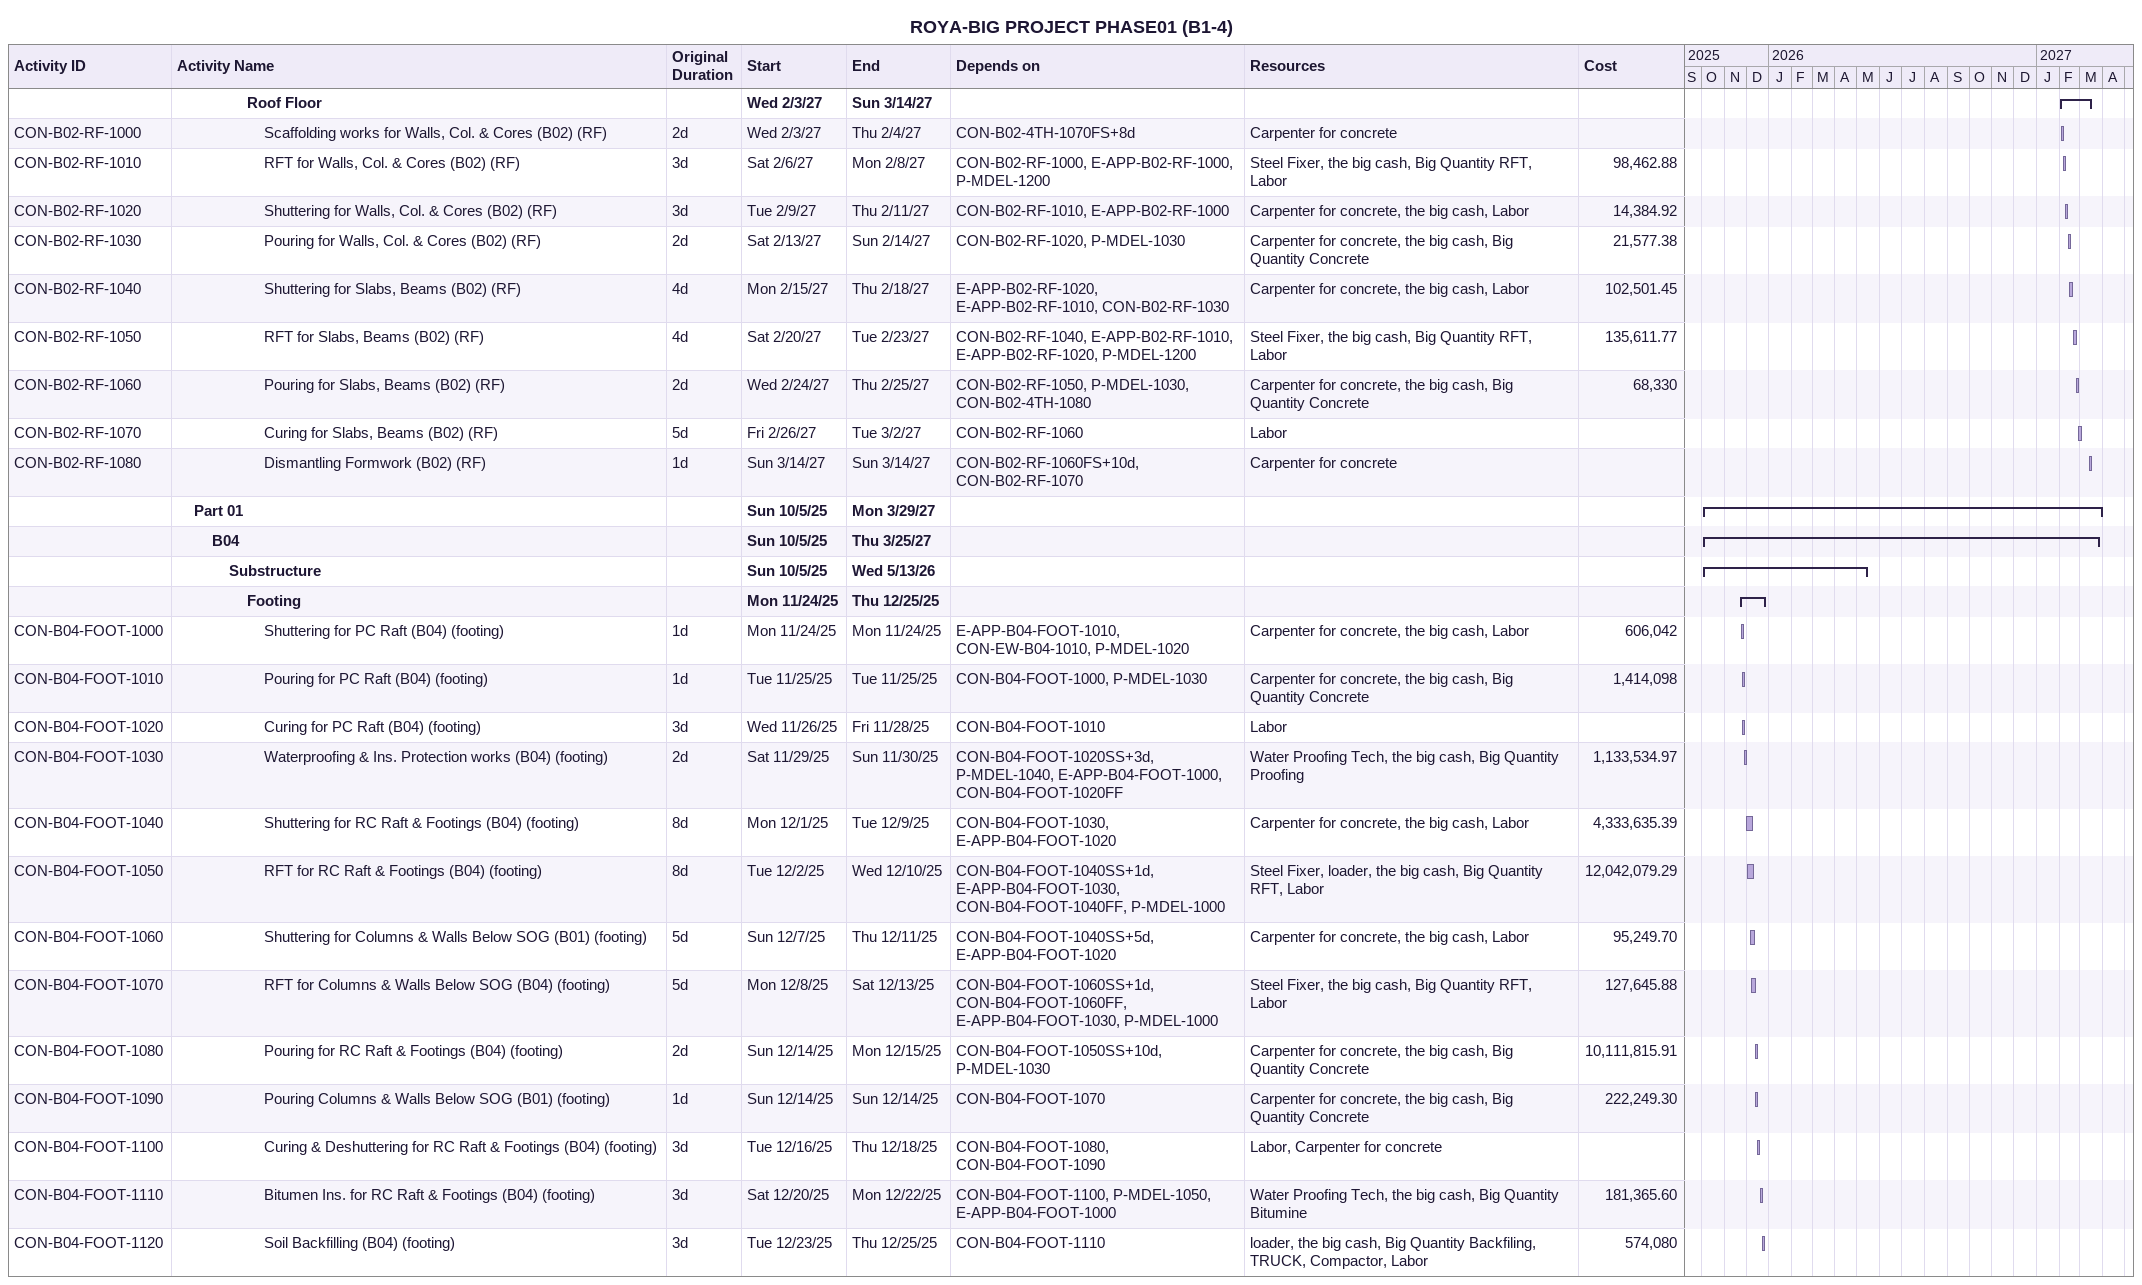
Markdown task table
ROYA-BIG PROJECT PHASE01 (B1-4)

| ID | Level | Task | Original duration | Start | Finish | Predecessors | Resources | Cost |
|---|---|---|---|---|---|---|---|---|
|  | 5 | **Roof Floor** |  | 2027-02-03 | 2027-03-14 |  |  |  |
| CON-B02-RF-1000 | 6 | Scaffolding works for Walls, Col. & Cores (B02) (RF) | 2d | 2027-02-03 | 2027-02-04 | CON-B02-4TH-1070FS+8d | Carpenter for concrete |  |
| CON-B02-RF-1010 | 6 | RFT for Walls, Col. & Cores (B02) (RF) | 3d | 2027-02-06 | 2027-02-08 | CON-B02-RF-1000, E-APP-B02-RF-1000, P-MDEL-1200 | Steel Fixer, the big cash, Big Quantity RFT, Labor | 98462.88 |
| CON-B02-RF-1020 | 6 | Shuttering for Walls, Col. & Cores (B02) (RF) | 3d | 2027-02-09 | 2027-02-11 | CON-B02-RF-1010, E-APP-B02-RF-1000 | Carpenter for concrete, the big cash, Labor | 14384.92 |
| CON-B02-RF-1030 | 6 | Pouring for Walls, Col. & Cores (B02) (RF) | 2d | 2027-02-13 | 2027-02-14 | CON-B02-RF-1020, P-MDEL-1030 | Carpenter for concrete, the big cash, Big Quantity Concrete | 21577.38 |
| CON-B02-RF-1040 | 6 | Shuttering for Slabs, Beams (B02) (RF) | 4d | 2027-02-15 | 2027-02-18 | E-APP-B02-RF-1020, E-APP-B02-RF-1010, CON-B02-RF-1030 | Carpenter for concrete, the big cash, Labor | 102501.45 |
| CON-B02-RF-1050 | 6 | RFT for Slabs, Beams (B02) (RF) | 4d | 2027-02-20 | 2027-02-23 | CON-B02-RF-1040, E-APP-B02-RF-1010, E-APP-B02-RF-1020, P-MDEL-1200 | Steel Fixer, the big cash, Big Quantity RFT, Labor | 135611.77 |
| CON-B02-RF-1060 | 6 | Pouring for Slabs, Beams (B02) (RF) | 2d | 2027-02-24 | 2027-02-25 | CON-B02-RF-1050, P-MDEL-1030, CON-B02-4TH-1080 | Carpenter for concrete, the big cash, Big Quantity Concrete | 68330 |
| CON-B02-RF-1070 | 6 | Curing for Slabs, Beams (B02) (RF) | 5d | 2027-02-26 | 2027-03-02 | CON-B02-RF-1060 | Labor |  |
| CON-B02-RF-1080 | 6 | Dismantling Formwork (B02) (RF) | 1d | 2027-03-14 | 2027-03-14 | CON-B02-RF-1060FS+10d, CON-B02-RF-1070 | Carpenter for concrete |  |
|  | 2 | **Part 01** |  | 2025-10-05 | 2027-03-29 |  |  |  |
|  | 3 | **B04** |  | 2025-10-05 | 2027-03-25 |  |  |  |
|  | 4 | **Substructure** |  | 2025-10-05 | 2026-05-13 |  |  |  |
|  | 5 | **Footing** |  | 2025-11-24 | 2025-12-25 |  |  |  |
| CON-B04-FOOT-1000 | 6 | Shuttering for PC Raft (B04) (footing) | 1d | 2025-11-24 | 2025-11-24 | E-APP-B04-FOOT-1010, CON-EW-B04-1010, P-MDEL-1020 | Carpenter for concrete, the big cash, Labor | 606042 |
| CON-B04-FOOT-1010 | 6 | Pouring for PC Raft (B04) (footing) | 1d | 2025-11-25 | 2025-11-25 | CON-B04-FOOT-1000, P-MDEL-1030 | Carpenter for concrete, the big cash, Big Quantity Concrete | 1414098 |
| CON-B04-FOOT-1020 | 6 | Curing for PC Raft (B04) (footing) | 3d | 2025-11-26 | 2025-11-28 | CON-B04-FOOT-1010 | Labor |  |
| CON-B04-FOOT-1030 | 6 | Waterproofing & Ins. Protection works (B04) (footing) | 2d | 2025-11-29 | 2025-11-30 | CON-B04-FOOT-1020SS+3d, P-MDEL-1040, E-APP-B04-FOOT-1000, CON-B04-FOOT-1020FF | Water Proofing Tech, the big cash, Big Quantity Proofing | 1133534.97 |
| CON-B04-FOOT-1040 | 6 | Shuttering for RC Raft & Footings (B04) (footing) | 8d | 2025-12-01 | 2025-12-09 | CON-B04-FOOT-1030, E-APP-B04-FOOT-1020 | Carpenter for concrete, the big cash, Labor | 4333635.39 |
| CON-B04-FOOT-1050 | 6 | RFT for RC Raft & Footings (B04) (footing) | 8d | 2025-12-02 | 2025-12-10 | CON-B04-FOOT-1040SS+1d, E-APP-B04-FOOT-1030, CON-B04-FOOT-1040FF, P-MDEL-1000 | Steel Fixer, loader, the big cash, Big Quantity RFT, Labor | 12042079.29 |
| CON-B04-FOOT-1060 | 6 | Shuttering for Columns & Walls Below SOG (B01) (footing) | 5d | 2025-12-07 | 2025-12-11 | CON-B04-FOOT-1040SS+5d, E-APP-B04-FOOT-1020 | Carpenter for concrete, the big cash, Labor | 95249.70 |
| CON-B04-FOOT-1070 | 6 | RFT for Columns & Walls Below SOG (B04) (footing) | 5d | 2025-12-08 | 2025-12-13 | CON-B04-FOOT-1060SS+1d, CON-B04-FOOT-1060FF, E-APP-B04-FOOT-1030, P-MDEL-1000 | Steel Fixer, the big cash, Big Quantity RFT, Labor | 127645.88 |
| CON-B04-FOOT-1080 | 6 | Pouring for RC Raft & Footings (B04) (footing) | 2d | 2025-12-14 | 2025-12-15 | CON-B04-FOOT-1050SS+10d, P-MDEL-1030 | Carpenter for concrete, the big cash, Big Quantity Concrete | 10111815.91 |
| CON-B04-FOOT-1090 | 6 | Pouring Columns & Walls Below SOG (B01) (footing) | 1d | 2025-12-14 | 2025-12-14 | CON-B04-FOOT-1070 | Carpenter for concrete, the big cash, Big Quantity Concrete | 222249.30 |
| CON-B04-FOOT-1100 | 6 | Curing & Deshuttering for RC Raft & Footings (B04) (footing) | 3d | 2025-12-16 | 2025-12-18 | CON-B04-FOOT-1080, CON-B04-FOOT-1090 | Labor, Carpenter for concrete |  |
| CON-B04-FOOT-1110 | 6 | Bitumen Ins. for RC Raft & Footings (B04) (footing) | 3d | 2025-12-20 | 2025-12-22 | CON-B04-FOOT-1100, P-MDEL-1050, E-APP-B04-FOOT-1000 | Water Proofing Tech, the big cash, Big Quantity Bitumine | 181365.60 |
| CON-B04-FOOT-1120 | 6 | Soil Backfilling (B04) (footing) | 3d | 2025-12-23 | 2025-12-25 | CON-B04-FOOT-1110 | loader, the big cash, Big Quantity Backfiling, TRUCK, Compactor, Labor | 574080 |
